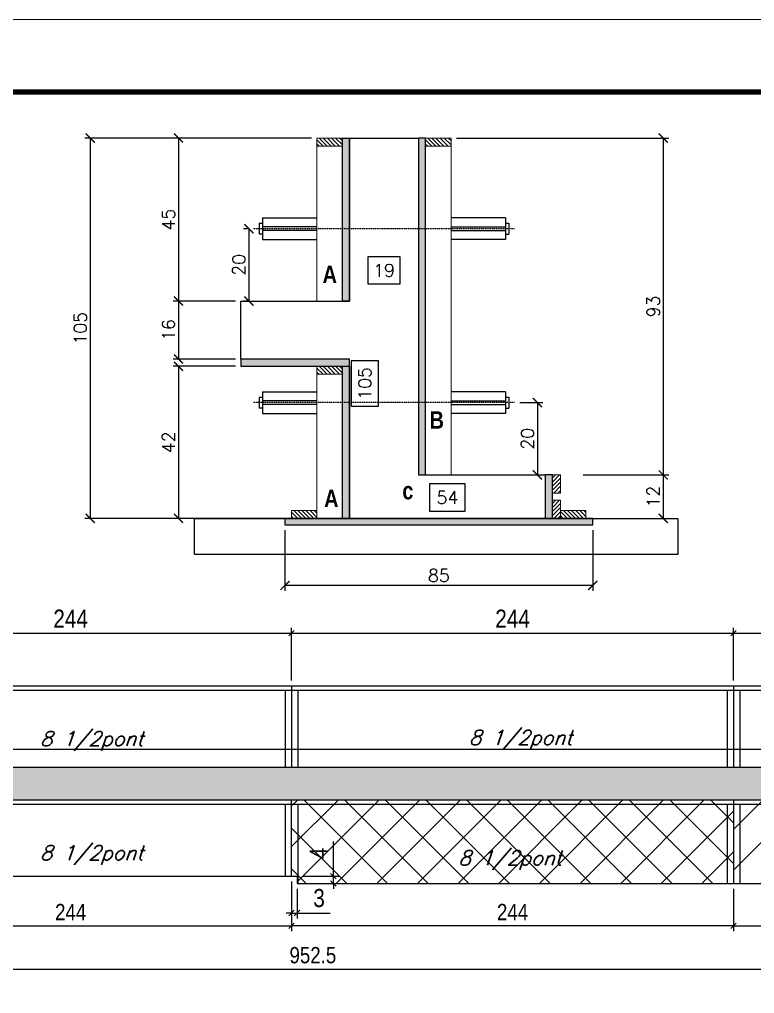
# Model space of a CAD drawing. Extents: x -10448 to -1189, y -11772 to 17235.
# Drawn here: x -5005 to -4599, y 15158 to 15696 of the extents above; entities that cross this region are included whole.
import ezdxf

# ---------------------------------------------------------------- set-up
doc = ezdxf.new("R2010")
doc.units = 0
doc.linetypes.add('DASHED', pattern=[0.75, 0.5, -0.25])
doc.linetypes.add('HIDDEN', pattern=[0.375, 0.25, -0.125])
for name, color, linetype in [('barrote', 251, 'Continuous'), ('COTA', 241, 'Continuous'), ('Cota Seção (2x)', 4, 'Continuous'), ('detalhes', 4, 'Continuous'), ('Painéis', 200, 'Continuous'), ('Reaproveitamento', 251, 'Continuous'), ('SARR_2.2x7', 40, 'Continuous'), ('SARR_3.5x7', 81, 'Continuous'), ('TENSOR', 3, 'Continuous'), ('texto', 7, 'Continuous')]:
    doc.layers.add(name, color=color, linetype=linetype)
for name, color, linetype, lineweight in [('CONCRETO', 251, 'Continuous', 25), ('Folhas', 255, 'Continuous', 9), ('Hachura', 251, 'Continuous', 9), ('Madeira', 126, 'Continuous', 18), ('SARRAFO DE PRESSAO', 251, 'DASHED', 9)]:
    doc.layers.add(name, color=color, linetype=linetype, lineweight=lineweight)
doc.styles.add('COTA TECNICA', font='techl___.ttf', dxfattribs={"height": 10})
doc.styles.add('COTA TECNICA-50', font='techl___.ttf', dxfattribs={"height": 9})
doc.styles.add('Romans', font='romans.shx')
doc.styles.add('TECNICA', font='techb___.ttf', dxfattribs={"height": 10})
doc.dimstyles.new('COTA PAINEL-50', dxfattribs={"dimtxt": 9, "dimasz": 3, "dimexe": 3, "dimexo": 3, "dimgap": 3, "dimtad": 1, "dimdec": 1, "dimzin": 12, "dimdsep": 46, "dimtxsty": 'COTA TECNICA-50', "dimblk1": 'OBLIQUE', "dimblk2": 'OBLIQUE', "dimsah": 1, "dimcen": 0.9, "dimclrd": 4, "dimclre": 4, "dimclrt": 240, "dimadec": 1, "dimazin": 3, "dimtfac": 1, "dimtdec": 1, "dimtmove": 0, "dimatfit": 3, "dimfxl": 1, "dimtolj": 1, "dimtzin": 12, "dimarcsym": 0})
doc.dimstyles.new('Cota Seção (2x)', dxfattribs={"dimtxt": 7, "dimasz": 5, "dimexe": 3, "dimexo": 3, "dimgap": 2, "dimtad": 3, "dimdec": 1, "dimlfac": 0.5, "dimzin": 12, "dimdsep": 46, "dimtxsty": 'Romans', "dimblk": 'ARCHTICK', "dimcen": 0, "dimclrd": 4, "dimclre": 4, "dimclrt": 1, "dimadec": 1, "dimazin": 3, "dimtfac": 1, "dimtdec": 1, "dimtmove": 0, "dimatfit": 3, "dimldrblk": 'OBLIQUE', "dimfxl": 1, "dimtolj": 1, "dimtzin": 12, "dimarcsym": 0})
doc.dimstyles.new('Cota Seção interna', dxfattribs={"dimtxt": 7, "dimasz": 6, "dimexe": 0.18, "dimexo": 2, "dimgap": -4, "dimtad": 3, "dimdec": 1, "dimlfac": 0.5, "dimzin": 12, "dimdsep": 46, "dimtxsty": 'Romans', "dimblk": 'ARCHTICK', "dimcen": 0.09, "dimse1": 1, "dimse2": 1, "dimsd1": 1, "dimsd2": 1, "dimclrd": 180, "dimclre": 5, "dimclrt": 1, "dimadec": 0, "dimazin": 3, "dimtfac": 1, "dimtdec": 1, "dimtofl": 0, "dimtmove": 0, "dimatfit": 3, "dimldrblk": 'ARCHTICK', "dimfxl": 1, "dimtolj": 1, "dimtzin": 0, "dimarcsym": 0})
doc.dimstyles.new('PAINEL', dxfattribs={"dimtxt": 10, "dimasz": 3, "dimexe": 3, "dimexo": 3, "dimgap": 3, "dimtad": 1, "dimdec": 1, "dimzin": 12, "dimdsep": 46, "dimtxsty": 'COTA TECNICA', "dimblk1": 'OBLIQUE', "dimblk2": 'OBLIQUE', "dimsah": 1, "dimcen": 0.9, "dimclrd": 4, "dimclre": 4, "dimclrt": 240, "dimadec": 1, "dimazin": 3, "dimtfac": 1, "dimtdec": 1, "dimtmove": 0, "dimatfit": 3, "dimfxl": 1, "dimtolj": 1, "dimtzin": 12, "dimarcsym": 0})

# ---------------------------------------------------------------- blocks, each defined once
blk = doc.blocks.new('9999999999')
at = {"layer": 'Folhas'}
blk.add_lwpolyline([(98138.98, 34190.21), (99623.98, 34190.21), (99623.98, 35240.21), (98138.98, 35240.21)], close=True, dxfattribs=at)
at = {"layer": 'Folhas', "color": 30, "const_width": 3}
blk.add_lwpolyline([(98213.98, 34230.21), (99583.98, 34230.21), (99583.98, 35200.21), (98213.98, 35200.21)], close=True, dxfattribs=at)
blk = doc.blocks.new('_Oblique')
at = {"color": 0, "linetype": 'ByBlock', "lineweight": -2}
blk.add_line((-0.5, -0.5), (0.5, 0.5), dxfattribs=at)
blk = doc.blocks.new('*D88')
at = {"layer": 'COTA', "color": 4, "linetype": 'ByBlock', "lineweight": -2, "transparency": 16777216}
for p, q in [((-5098.4, 15219.56), (-5098.4, 15192.2)), ((-4854.4, 15219.56), (-4854.4, 15192.2)), ((-5098.4, 15195.2), (-4854.4, 15195.2))]:
    blk.add_line(p, q, dxfattribs=at)
at = {"layer": 'Defpoints', "color": 0, "linetype": 'ByBlock', "transparency": 16777216}
for p in [(-5098.4, 15222.56), (-4854.4, 15222.56), (-4854.4, 15195.2)]:
    blk.add_point(p, dxfattribs=at)
at = {"layer": 'COTA', "color": 4, "linetype": 'ByBlock', "lineweight": -2, "transparency": 16777216, "xscale": 3, "yscale": 3, "zscale": 3, "rotation": 180}
blk.add_blockref('_Oblique', (-5098.4, 15195.2), dxfattribs=at)
at = {"layer": 'COTA', "color": 4, "linetype": 'ByBlock', "lineweight": -2, "transparency": 16777216, "xscale": 3, "yscale": 3, "zscale": 3}
blk.add_blockref('_Oblique', (-4854.4, 15195.2), dxfattribs=at)
at = {"layer": 'COTA', "color": 240, "linetype": 'ByBlock', "transparency": 16777216, "insert": (-4976.4, 15202.76), "char_height": 9, "attachment_point": 5, "style": 'COTA TECNICA-50'}
blk.add_mtext('\\A1;244', dxfattribs=at)
blk = doc.blocks.new('*D94')
at = {"layer": 'COTA', "color": 4, "linetype": 'ByBlock', "lineweight": -2, "transparency": 16777216}
for p, q in [((-4610.4, 15215.56), (-4610.4, 15192.2)), ((-4366.4, 15215.56), (-4366.4, 15192.2)), ((-4610.4, 15195.2), (-4366.4, 15195.2))]:
    blk.add_line(p, q, dxfattribs=at)
at = {"layer": 'Defpoints', "color": 0, "linetype": 'ByBlock', "transparency": 16777216}
for p in [(-4610.4, 15218.56), (-4366.4, 15218.56), (-4366.4, 15195.2)]:
    blk.add_point(p, dxfattribs=at)
at = {"layer": 'COTA', "color": 4, "linetype": 'ByBlock', "lineweight": -2, "transparency": 16777216, "xscale": 3, "yscale": 3, "zscale": 3, "rotation": 180}
blk.add_blockref('_Oblique', (-4610.4, 15195.2), dxfattribs=at)
at = {"layer": 'COTA', "color": 4, "linetype": 'ByBlock', "lineweight": -2, "transparency": 16777216, "xscale": 3, "yscale": 3, "zscale": 3}
blk.add_blockref('_Oblique', (-4366.4, 15195.2), dxfattribs=at)
at = {"layer": 'COTA', "color": 240, "linetype": 'ByBlock', "transparency": 16777216, "insert": (-4488.4, 15202.76), "char_height": 9, "attachment_point": 5, "style": 'COTA TECNICA-50'}
blk.add_mtext('\\A1;244', dxfattribs=at)
blk = doc.blocks.new('*D95')
at = {"layer": 'COTA', "color": 4, "linetype": 'ByBlock', "lineweight": -2, "transparency": 16777216}
for p, q in [((-4854.4, 15219.56), (-4854.4, 15192.2)), ((-4610.4, 15215.56), (-4610.4, 15192.2)), ((-4610.4, 15195.2), (-4854.4, 15195.2))]:
    blk.add_line(p, q, dxfattribs=at)
at = {"layer": 'Defpoints', "color": 0, "linetype": 'ByBlock', "transparency": 16777216}
for p in [(-4854.4, 15222.56), (-4610.4, 15218.56), (-4854.4, 15195.2)]:
    blk.add_point(p, dxfattribs=at)
at = {"layer": 'COTA', "color": 4, "linetype": 'ByBlock', "lineweight": -2, "transparency": 16777216, "xscale": 3, "yscale": 3, "zscale": 3, "rotation": 180}
blk.add_blockref('_Oblique', (-4854.4, 15195.2), dxfattribs=at)
at = {"layer": 'COTA', "color": 4, "linetype": 'ByBlock', "lineweight": -2, "transparency": 16777216, "xscale": 3, "yscale": 3, "zscale": 3}
blk.add_blockref('_Oblique', (-4610.4, 15195.2), dxfattribs=at)
at = {"layer": 'COTA', "color": 240, "linetype": 'ByBlock', "transparency": 16777216, "insert": (-4732.4, 15202.76), "char_height": 9, "attachment_point": 5, "style": 'COTA TECNICA-50'}
blk.add_mtext('\\A1;244', dxfattribs=at)
blk = doc.blocks.new('*D100')
at = {"layer": 'COTA', "color": 4, "linetype": 'ByBlock', "lineweight": -2, "transparency": 16777216}
for p, q in [((-5318.9, 15219.56), (-5318.9, 15168.27)), ((-4366.4, 15215.56), (-4366.4, 15168.27)), ((-5318.9, 15171.27), (-4366.4, 15171.27))]:
    blk.add_line(p, q, dxfattribs=at)
at = {"layer": 'Defpoints', "color": 0, "linetype": 'ByBlock', "transparency": 16777216}
for p in [(-5318.9, 15222.56), (-4366.4, 15218.56), (-4366.4, 15171.27)]:
    blk.add_point(p, dxfattribs=at)
at = {"layer": 'COTA', "color": 4, "linetype": 'ByBlock', "lineweight": -2, "transparency": 16777216, "xscale": 3, "yscale": 3, "zscale": 3, "rotation": 180}
blk.add_blockref('_Oblique', (-5318.9, 15171.27), dxfattribs=at)
at = {"layer": 'COTA', "color": 4, "linetype": 'ByBlock', "lineweight": -2, "transparency": 16777216, "xscale": 3, "yscale": 3, "zscale": 3}
blk.add_blockref('_Oblique', (-4366.4, 15171.27), dxfattribs=at)
at = {"layer": 'COTA', "color": 240, "linetype": 'ByBlock', "transparency": 16777216, "insert": (-4842.65, 15178.9), "char_height": 9, "attachment_point": 5, "style": 'COTA TECNICA-50'}
blk.add_mtext('\\A1;952.5', dxfattribs=at)
blk = doc.blocks.new('_ArchTick')
at = {"color": 0, "linetype": 'ByBlock', "const_width": 0.15}
blk.add_lwpolyline([(-0.5, -0.5), (0.5, 0.5)], dxfattribs=at)
blk = doc.blocks.new('*D106')
at = {"layer": 'COTA', "color": 4, "lineweight": -2, "transparency": 16777216}
for p, q in [((-4763.38, 15630.16), (-4646.19, 15630.16)), ((-4649.19, 15630.16), (-4649.19, 15444.16)), ((-4693.38, 15444.16), (-4646.19, 15444.16))]:
    blk.add_line(p, q, dxfattribs=at)
at = {"layer": 'Defpoints', "color": 0, "transparency": 16777216}
for p in [(-4766.38, 15630.16), (-4696.38, 15444.16), (-4649.19, 15444.16)]:
    blk.add_point(p, dxfattribs=at)
at = {"layer": 'COTA', "color": 4, "lineweight": -2, "transparency": 16777216, "xscale": 5, "yscale": 5, "zscale": 5}
for p, rotation in [((-4649.19, 15630.16), 90), ((-4649.19, 15444.16), 270)]:
    blk.add_blockref('_ArchTick', p, dxfattribs=dict(at, rotation=rotation))
at = {"layer": 'COTA', "color": 1, "transparency": 16777216, "insert": (-4654.69, 15537.16), "char_height": 7, "attachment_point": 5, "rotation": 90, "style": 'Romans'}
blk.add_mtext('\\A1;93', dxfattribs=at)
blk = doc.blocks.new('*D107')
at = {"layer": 'COTA', "color": 4, "lineweight": -2, "transparency": 16777216}
for p, q in [((-4843.38, 15630.16), (-4919.83, 15630.16)), ((-4916.83, 15630.16), (-4916.83, 15540.16)), ((-4885.38, 15540.16), (-4919.83, 15540.16))]:
    blk.add_line(p, q, dxfattribs=at)
at = {"layer": 'Defpoints', "color": 0, "transparency": 16777216}
for p in [(-4840.38, 15630.16), (-4916.83, 15540.16), (-4882.38, 15540.16)]:
    blk.add_point(p, dxfattribs=at)
at = {"layer": 'COTA', "color": 4, "lineweight": -2, "transparency": 16777216, "xscale": 5, "yscale": 5, "zscale": 5}
for p, rotation in [((-4916.83, 15630.16), 90), ((-4916.83, 15540.16), 270)]:
    blk.add_blockref('_ArchTick', p, dxfattribs=dict(at, rotation=rotation))
at = {"layer": 'COTA', "color": 1, "transparency": 16777216, "insert": (-4922.33, 15585.16), "char_height": 7, "attachment_point": 5, "rotation": 90, "style": 'Romans'}
blk.add_mtext('\\A1;45', dxfattribs=at)
blk = doc.blocks.new('*D108')
at = {"layer": 'Cota Seção (2x)', "color": 180, "lineweight": -2, "transparency": 16777216}
for p, q in [((-4758.54, 15439.16), (-4778.21, 15439.16)), ((-4778.21, 15439.16), (-4778.21, 15424.16)), ((-4758.54, 15424.16), (-4758.54, 15439.16)), ((-4778.21, 15424.16), (-4758.54, 15424.16))]:
    blk.add_line(p, q, dxfattribs=at)
at = {"layer": 'Defpoints', "color": 0, "transparency": 16777216}
for p in [(-4822.38, 15428.16), (-4714.38, 15428.16), (-4822.38, 15420.16)]:
    blk.add_point(p, dxfattribs=at)
at = {"layer": 'Cota Seção (2x)', "color": 1, "transparency": 16777216, "insert": (-4768.38, 15431.66), "char_height": 7, "attachment_point": 5, "style": 'Romans'}
blk.add_mtext('\\A1;54', dxfattribs=at)
blk = doc.blocks.new('*D110')
at = {"layer": 'COTA', "color": 4, "lineweight": -2, "transparency": 16777216}
for p, q in [((-4728.38, 15484.06), (-4715.69, 15484.06)), ((-4718.69, 15484.06), (-4718.69, 15444.16)), ((-4728.38, 15444.16), (-4715.69, 15444.16))]:
    blk.add_line(p, q, dxfattribs=at)
at = {"layer": 'Defpoints', "color": 0, "transparency": 16777216}
for p in [(-4731.38, 15484.06), (-4731.38, 15444.16), (-4718.69, 15444.16)]:
    blk.add_point(p, dxfattribs=at)
at = {"layer": 'COTA', "color": 4, "lineweight": -2, "transparency": 16777216, "xscale": 5, "yscale": 5, "zscale": 5}
for p, rotation in [((-4718.69, 15484.06), 90), ((-4718.69, 15444.16), 270)]:
    blk.add_blockref('_ArchTick', p, dxfattribs=dict(at, rotation=rotation))
at = {"layer": 'COTA', "color": 1, "transparency": 16777216, "insert": (-4724.19, 15464.11), "char_height": 7, "attachment_point": 5, "rotation": 90, "style": 'Romans'}
blk.add_mtext('\\A1;20', dxfattribs=at)
blk = doc.blocks.new('*D111')
at = {"layer": 'COTA', "color": 4, "lineweight": -2, "transparency": 16777216}
for p, q in [((-4885.38, 15540.16), (-4919.83, 15540.16)), ((-4916.83, 15540.16), (-4916.83, 15508.16)), ((-4885.38, 15508.16), (-4919.83, 15508.16))]:
    blk.add_line(p, q, dxfattribs=at)
at = {"layer": 'Defpoints', "color": 0, "transparency": 16777216}
for p in [(-4882.38, 15540.16), (-4916.83, 15508.16), (-4882.38, 15508.16)]:
    blk.add_point(p, dxfattribs=at)
at = {"layer": 'COTA', "color": 4, "lineweight": -2, "transparency": 16777216, "xscale": 5, "yscale": 5, "zscale": 5}
for p, rotation in [((-4916.83, 15540.16), 90), ((-4916.83, 15508.16), 270)]:
    blk.add_blockref('_ArchTick', p, dxfattribs=dict(at, rotation=rotation))
at = {"layer": 'COTA', "color": 1, "transparency": 16777216, "insert": (-4922.33, 15524.16), "char_height": 7, "attachment_point": 5, "rotation": 90, "style": 'Romans'}
blk.add_mtext('\\A1;16', dxfattribs=at)
blk = doc.blocks.new('*D112')
at = {"layer": 'COTA', "color": 4, "lineweight": -2, "transparency": 16777216}
for p, q in [((-4885.38, 15504.16), (-4919.83, 15504.16)), ((-4916.83, 15504.16), (-4916.83, 15420.16)), ((-4843.38, 15420.16), (-4919.83, 15420.16))]:
    blk.add_line(p, q, dxfattribs=at)
at = {"layer": 'Defpoints', "color": 0, "transparency": 16777216}
for p in [(-4882.38, 15504.16), (-4916.83, 15420.16), (-4840.38, 15420.16)]:
    blk.add_point(p, dxfattribs=at)
at = {"layer": 'COTA', "color": 4, "lineweight": -2, "transparency": 16777216, "xscale": 5, "yscale": 5, "zscale": 5}
for p, rotation in [((-4916.83, 15504.16), 90), ((-4916.83, 15420.16), 270)]:
    blk.add_blockref('_ArchTick', p, dxfattribs=dict(at, rotation=rotation))
at = {"layer": 'COTA', "color": 1, "transparency": 16777216, "insert": (-4922.33, 15462.16), "char_height": 7, "attachment_point": 5, "rotation": 90, "style": 'Romans'}
blk.add_mtext('\\A1;42', dxfattribs=at)
blk = doc.blocks.new('*D109')
at = {"layer": 'COTA', "color": 4, "lineweight": -2, "transparency": 16777216}
for p, q in [((-4693.38, 15444.16), (-4646.19, 15444.16)), ((-4649.19, 15444.16), (-4649.19, 15420.16)), ((-4702.98, 15420.16), (-4646.19, 15420.16))]:
    blk.add_line(p, q, dxfattribs=at)
at = {"layer": 'Defpoints', "color": 0, "transparency": 16777216}
for p in [(-4696.38, 15444.16), (-4705.98, 15420.16), (-4649.19, 15420.16)]:
    blk.add_point(p, dxfattribs=at)
at = {"layer": 'COTA', "color": 4, "lineweight": -2, "transparency": 16777216, "xscale": 5, "yscale": 5, "zscale": 5}
for p, rotation in [((-4649.19, 15444.16), 90), ((-4649.19, 15420.16), 270)]:
    blk.add_blockref('_ArchTick', p, dxfattribs=dict(at, rotation=rotation))
at = {"layer": 'COTA', "color": 1, "transparency": 16777216, "insert": (-4654.69, 15432.16), "char_height": 7, "attachment_point": 5, "rotation": 90, "style": 'Romans'}
blk.add_mtext('\\A1;12', dxfattribs=at)
blk = doc.blocks.new('*D113')
at = {"layer": 'COTA', "color": 4, "lineweight": -2, "transparency": 16777216}
for p, q in [((-4843.38, 15630.16), (-4968.56, 15630.16)), ((-4965.56, 15630.16), (-4965.56, 15420.16)), ((-4843.38, 15420.16), (-4968.56, 15420.16))]:
    blk.add_line(p, q, dxfattribs=at)
at = {"layer": 'Defpoints', "color": 0, "transparency": 16777216}
for p in [(-4840.38, 15630.16), (-4965.56, 15420.16), (-4840.38, 15420.16)]:
    blk.add_point(p, dxfattribs=at)
at = {"layer": 'COTA', "color": 4, "lineweight": -2, "transparency": 16777216, "xscale": 5, "yscale": 5, "zscale": 5}
for p, rotation in [((-4965.56, 15630.16), 90), ((-4965.56, 15420.16), 270)]:
    blk.add_blockref('_ArchTick', p, dxfattribs=dict(at, rotation=rotation))
at = {"layer": 'COTA', "color": 1, "transparency": 16777216, "insert": (-4971.06, 15525.16), "char_height": 7, "attachment_point": 5, "rotation": 90, "style": 'Romans'}
blk.add_mtext('\\A1;105', dxfattribs=at)
blk = doc.blocks.new('*D114')
at = {"layer": 'Cota Seção (2x)', "color": 180, "lineweight": -2, "transparency": 16777216}
for p, q in [((-4806.5, 15507.19), (-4821.5, 15507.19)), ((-4821.5, 15507.19), (-4821.5, 15482.19)), ((-4806.5, 15482.19), (-4806.5, 15507.19)), ((-4821.5, 15482.19), (-4806.5, 15482.19))]:
    blk.add_line(p, q, dxfattribs=at)
at = {"layer": 'Defpoints', "color": 0, "transparency": 16777216}
for p in [(-4822.38, 15630.16), (-4822.38, 15420.16), (-4802.5, 15420.16)]:
    blk.add_point(p, dxfattribs=at)
at = {"layer": 'Cota Seção (2x)', "color": 1, "transparency": 16777216, "insert": (-4814, 15494.69), "char_height": 7, "attachment_point": 5, "rotation": 90, "style": 'Romans'}
blk.add_mtext('\\A1;105', dxfattribs=at)
blk = doc.blocks.new('*D115')
at = {"layer": 'COTA', "color": 4, "lineweight": -2, "transparency": 16777216}
for p, q in [((-4858.08, 15413.56), (-4858.08, 15380.12)), ((-4688.08, 15413.56), (-4688.08, 15380.12)), ((-4688.08, 15383.12), (-4858.08, 15383.12))]:
    blk.add_line(p, q, dxfattribs=at)
at = {"layer": 'Defpoints', "color": 0, "transparency": 16777216}
for p in [(-4858.08, 15416.56), (-4688.08, 15416.56), (-4858.08, 15383.12)]:
    blk.add_point(p, dxfattribs=at)
at = {"layer": 'COTA', "color": 4, "lineweight": -2, "transparency": 16777216, "xscale": 5, "yscale": 5, "zscale": 5, "rotation": 180}
blk.add_blockref('_ArchTick', (-4858.08, 15383.12), dxfattribs=at)
at = {"layer": 'COTA', "color": 4, "lineweight": -2, "transparency": 16777216, "xscale": 5, "yscale": 5, "zscale": 5}
blk.add_blockref('_ArchTick', (-4688.08, 15383.12), dxfattribs=at)
at = {"layer": 'COTA', "color": 1, "transparency": 16777216, "insert": (-4773.08, 15388.62), "char_height": 7, "attachment_point": 5, "style": 'Romans'}
blk.add_mtext('\\A1;85', dxfattribs=at)
blk = doc.blocks.new('*D116')
at = {"layer": 'Cota Seção (2x)', "color": 180, "lineweight": -2, "transparency": 16777216}
for p, q in [((-4794.38, 15564.62), (-4812.38, 15564.62)), ((-4812.38, 15564.62), (-4812.38, 15549.62)), ((-4794.38, 15549.62), (-4794.38, 15564.62)), ((-4812.38, 15549.62), (-4794.38, 15549.62))]:
    blk.add_line(p, q, dxfattribs=at)
at = {"layer": 'Defpoints', "color": 0, "transparency": 16777216}
for p in [(-4822.38, 15630.16), (-4784.38, 15630.16), (-4822.38, 15545.62)]:
    blk.add_point(p, dxfattribs=at)
at = {"layer": 'Cota Seção (2x)', "color": 1, "transparency": 16777216, "insert": (-4803.38, 15557.12), "char_height": 7, "attachment_point": 5, "style": 'Romans'}
blk.add_mtext('\\A1;19', dxfattribs=at)
blk = doc.blocks.new('*D122')
at = {"layer": 'COTA', "color": 4, "lineweight": -2, "transparency": 16777216}
for p, q in [((-4854.4, 15219.56), (-4854.4, 15199.22)), ((-4851.4, 15215.56), (-4851.4, 15199.22)), ((-4854.4, 15202.22), (-4857.4, 15202.22)), ((-4854.4, 15202.22), (-4851.4, 15202.22)), ((-4851.4, 15202.22), (-4833.07, 15202.22))]:
    blk.add_line(p, q, dxfattribs=at)
at = {"layer": 'Defpoints', "color": 0, "transparency": 16777216}
for p in [(-4854.4, 15222.56), (-4851.4, 15218.56), (-4851.4, 15202.22)]:
    blk.add_point(p, dxfattribs=at)
at = {"layer": 'COTA', "color": 4, "lineweight": -2, "transparency": 16777216, "xscale": 3, "yscale": 3, "zscale": 3}
blk.add_blockref('_Oblique', (-4854.4, 15202.22), dxfattribs=at)
at = {"layer": 'COTA', "color": 4, "lineweight": -2, "transparency": 16777216, "xscale": 3, "yscale": 3, "zscale": 3, "rotation": 180}
blk.add_blockref('_Oblique', (-4851.4, 15202.22), dxfattribs=at)
at = {"layer": 'COTA', "color": 240, "transparency": 16777216, "insert": (-4839.24, 15210.44), "char_height": 10, "attachment_point": 5, "style": 'COTA TECNICA'}
blk.add_mtext('\\A1;3', dxfattribs=at)
blk = doc.blocks.new('*D123')
at = {"layer": 'COTA', "color": 4, "lineweight": -2, "transparency": 16777216}
for p, q in [((-4831.34, 15222.56), (-4831.34, 15241.8)), ((-4848.4, 15222.56), (-4828.34, 15222.56)), ((-4831.34, 15218.56), (-4831.34, 15222.56)), ((-4848.4, 15218.56), (-4828.34, 15218.56)), ((-4831.34, 15218.56), (-4831.34, 15215.56))]:
    blk.add_line(p, q, dxfattribs=at)
at = {"layer": 'Defpoints', "color": 0, "transparency": 16777216}
for p in [(-4851.4, 15222.56), (-4831.34, 15222.56), (-4851.4, 15218.56)]:
    blk.add_point(p, dxfattribs=at)
at = {"layer": 'COTA', "color": 4, "lineweight": -2, "transparency": 16777216, "xscale": 3, "yscale": 3, "zscale": 3}
for p, rotation in [((-4831.34, 15222.56), 270), ((-4831.34, 15218.56), 90)]:
    blk.add_blockref('_Oblique', p, dxfattribs=dict(at, rotation=rotation))
at = {"layer": 'COTA', "color": 240, "transparency": 16777216, "insert": (-4839.41, 15235.18), "char_height": 10, "attachment_point": 5, "rotation": 90, "style": 'COTA TECNICA'}
blk.add_mtext('\\A1;4', dxfattribs=at)
blk = doc.blocks.new('*D127')
at = {"layer": 'COTA', "color": 4, "lineweight": -2, "transparency": 16777216}
for p, q in [((-5098.4, 15330.56), (-5098.4, 15359.72)), ((-5098.4, 15356.72), (-4854.4, 15356.72)), ((-4854.4, 15330.56), (-4854.4, 15359.72))]:
    blk.add_line(p, q, dxfattribs=at)
at = {"layer": 'Defpoints', "color": 0, "transparency": 16777216}
for p in [(-4854.4, 15356.72), (-5098.4, 15327.56), (-4854.4, 15327.56)]:
    blk.add_point(p, dxfattribs=at)
at = {"layer": 'COTA', "color": 4, "lineweight": -2, "transparency": 16777216, "xscale": 3, "yscale": 3, "zscale": 3, "rotation": 180}
blk.add_blockref('_Oblique', (-5098.4, 15356.72), dxfattribs=at)
at = {"layer": 'COTA', "color": 4, "lineweight": -2, "transparency": 16777216, "xscale": 3, "yscale": 3, "zscale": 3}
blk.add_blockref('_Oblique', (-4854.4, 15356.72), dxfattribs=at)
at = {"layer": 'COTA', "color": 240, "transparency": 16777216, "insert": (-4976.4, 15364.79), "char_height": 10, "attachment_point": 5, "style": 'COTA TECNICA'}
blk.add_mtext('\\A1;244', dxfattribs=at)
blk = doc.blocks.new('*D128')
at = {"layer": 'COTA', "color": 4, "lineweight": -2, "transparency": 16777216}
for p, q in [((-4854.4, 15330.56), (-4854.4, 15359.72)), ((-4854.4, 15356.72), (-4610.4, 15356.72)), ((-4610.4, 15330.56), (-4610.4, 15359.72))]:
    blk.add_line(p, q, dxfattribs=at)
at = {"layer": 'Defpoints', "color": 0, "transparency": 16777216}
for p in [(-4610.4, 15356.72), (-4854.4, 15327.56), (-4610.4, 15327.56)]:
    blk.add_point(p, dxfattribs=at)
at = {"layer": 'COTA', "color": 4, "lineweight": -2, "transparency": 16777216, "xscale": 3, "yscale": 3, "zscale": 3, "rotation": 180}
blk.add_blockref('_Oblique', (-4854.4, 15356.72), dxfattribs=at)
at = {"layer": 'COTA', "color": 4, "lineweight": -2, "transparency": 16777216, "xscale": 3, "yscale": 3, "zscale": 3}
blk.add_blockref('_Oblique', (-4610.4, 15356.72), dxfattribs=at)
at = {"layer": 'COTA', "color": 240, "transparency": 16777216, "insert": (-4732.4, 15364.79), "char_height": 10, "attachment_point": 5, "style": 'COTA TECNICA'}
blk.add_mtext('\\A1;244', dxfattribs=at)
blk = doc.blocks.new('*D129')
at = {"layer": 'COTA', "color": 4, "lineweight": -2, "transparency": 16777216}
for p, q in [((-4610.4, 15330.56), (-4610.4, 15359.72)), ((-4610.4, 15356.72), (-4366.4, 15356.72)), ((-4366.4, 15330.56), (-4366.4, 15359.72))]:
    blk.add_line(p, q, dxfattribs=at)
at = {"layer": 'Defpoints', "color": 0, "transparency": 16777216}
for p in [(-4366.4, 15356.72), (-4610.4, 15327.56), (-4366.4, 15327.56)]:
    blk.add_point(p, dxfattribs=at)
at = {"layer": 'COTA', "color": 4, "lineweight": -2, "transparency": 16777216, "xscale": 3, "yscale": 3, "zscale": 3, "rotation": 180}
blk.add_blockref('_Oblique', (-4610.4, 15356.72), dxfattribs=at)
at = {"layer": 'COTA', "color": 4, "lineweight": -2, "transparency": 16777216, "xscale": 3, "yscale": 3, "zscale": 3}
blk.add_blockref('_Oblique', (-4366.4, 15356.72), dxfattribs=at)
at = {"layer": 'COTA', "color": 240, "transparency": 16777216, "insert": (-4488.4, 15364.79), "char_height": 10, "attachment_point": 5, "style": 'COTA TECNICA'}
blk.add_mtext('\\A1;244', dxfattribs=at)
blk = doc.blocks.new('*D232')
at = {"layer": 'COTA', "color": 4, "lineweight": -2, "transparency": 16777216}
for p, q in [((-4878.68, 15580.09), (-4880.96, 15580.09)), ((-4877.96, 15580.09), (-4877.96, 15540.16)), ((-4878.68, 15540.16), (-4880.96, 15540.16))]:
    blk.add_line(p, q, dxfattribs=at)
at = {"layer": 'Defpoints', "color": 0, "transparency": 16777216}
for p in [(-4875.68, 15580.09), (-4877.96, 15540.16), (-4875.68, 15540.16)]:
    blk.add_point(p, dxfattribs=at)
at = {"layer": 'COTA', "color": 4, "lineweight": -2, "transparency": 16777216, "xscale": 5, "yscale": 5, "zscale": 5}
for p, rotation in [((-4877.96, 15580.09), 90), ((-4877.96, 15540.16), 270)]:
    blk.add_blockref('_ArchTick', p, dxfattribs=dict(at, rotation=rotation))
at = {"layer": 'COTA', "color": 1, "transparency": 16777216, "insert": (-4883.46, 15560.13), "char_height": 7, "attachment_point": 5, "rotation": 90, "style": 'Romans'}
blk.add_mtext('\\A1;20', dxfattribs=at)

msp = doc.modelspace()

# ---------------------------------------------------------------- hatches: boundary and pattern name
at = {"layer": 'COTA', "linetype": 'ByBlock'}
h = msp.add_hatch(dxfattribs=at)
h.set_pattern_fill('AR-CONC', color=256, scale=0.03)
h.paths.add_polyline_path([(-4366.4, 15282.56), (-5508.94, 15282.56), (-5508.94, 15264.56), (-5345.94, 15264.56), (-5345.94, 15222.56), (-5318.9, 15222.56), (-5318.9, 15264.56), (-4854.4, 15264.56), (-4366.4, 15264.56)])
at = {"layer": 'Hachura'}
h = msp.add_hatch(dxfattribs=at)
h.set_pattern_fill('ANSI31', color=256, scale=0.5, angle=270, style=0)
h.set_pattern_definition([(315, (18373.7, 7144.9204), (1.12253202, 1.12253202), [])])
h.paths.add_polyline_path([(-4840.38, 15630.16), (-4840.38, 15625.76), (-4826.38, 15625.76), (-4826.38, 15630.16)])
h = msp.add_hatch(color=256, dxfattribs=at)
h.dxf.hatch_style = 1
h.paths.add_polyline_path([(-4826.38, 15630.16), (-4822.38, 15630.16), (-4822.38, 15540.16), (-4826.38, 15540.16)])
h = msp.add_hatch(color=256, dxfattribs=at)
h.dxf.hatch_style = 1
h.paths.add_polyline_path([(-4780.38, 15630.16), (-4784.38, 15630.16), (-4784.38, 15444.16), (-4780.38, 15444.16)])
h = msp.add_hatch(dxfattribs=at)
h.set_pattern_fill('ANSI31', color=256, scale=0.5, angle=90, style=0)
h.set_pattern_definition([(135, (-27585.5404, 23933.4079), (-1.12253202, -1.12253202), [])])
h.paths.add_polyline_path([(-4766.38, 15630.16), (-4766.38, 15625.76), (-4780.38, 15625.76), (-4780.38, 15630.16)])
h = msp.add_hatch(color=256, dxfattribs=at)
h.dxf.hatch_style = 1
h.paths.add_polyline_path([(-4822.38, 15504.16), (-4822.38, 15508.16), (-4882.38, 15508.16), (-4882.38, 15504.16)])
h = msp.add_hatch(dxfattribs=at)
h.set_pattern_fill('ANSI31', color=256, scale=0.5, angle=270, style=0)
h.set_pattern_definition([(315, (18373.7, 7018.9204), (1.12253202, 1.12253202), [])])
h.paths.add_polyline_path([(-4840.38, 15504.16), (-4840.38, 15499.76), (-4826.38, 15499.76), (-4826.38, 15504.16)])
h = msp.add_hatch(color=256, dxfattribs=at)
h.dxf.hatch_style = 1
h.paths.add_polyline_path([(-4826.38, 15504.16), (-4822.38, 15504.16), (-4822.38, 15420.16), (-4826.38, 15420.16)])
h = msp.add_hatch(color=256, dxfattribs=at)
h.dxf.hatch_style = 1
h.paths.add_polyline_path([(-4710.38, 15444.16), (-4714.38, 15444.16), (-4714.38, 15420.16), (-4710.38, 15420.16)])
h = msp.add_hatch(dxfattribs=at)
h.set_pattern_fill('ANSI31', color=256, scale=0.5, style=0)
h.set_pattern_definition([(45, (3464.3235, 38106.7843), (-1.12253202, 1.12253202), [])])
h.paths.add_polyline_path([(-4710.38, 15444.16), (-4705.98, 15444.16), (-4705.98, 15434.16), (-4710.38, 15434.16)])
h = msp.add_hatch(dxfattribs=at)
h.set_pattern_fill('ANSI31', color=256, scale=0.5, style=0)
h.set_pattern_definition([(45, (3464.3235, 38092.7843), (-1.12253202, 1.12253202), [])])
h.paths.add_polyline_path([(-4710.38, 15430.16), (-4705.98, 15430.16), (-4705.98, 15420.16), (-4710.38, 15420.16)])
h = msp.add_hatch(dxfattribs=at)
h.set_pattern_fill('ANSI31', color=256, scale=0.5, angle=270, style=0)
h.set_pattern_definition([(315, (18229.7, 7190.5204), (1.12253202, 1.12253202), [])])
h.paths.add_polyline_path([(-4854.38, 15420.16), (-4854.38, 15424.56), (-4840.38, 15424.56), (-4840.38, 15420.16)])
h = msp.add_hatch(dxfattribs=at)
h.set_pattern_fill('ANSI31', color=256, scale=0.5, angle=270, style=0)
h.set_pattern_definition([(315, (18403.3, 7190.5204), (1.12253202, 1.12253202), [])])
h.paths.add_polyline_path([(-4705.98, 15420.16), (-4705.98, 15424.56), (-4691.98, 15424.56), (-4691.98, 15420.16)])
h = msp.add_hatch(color=256, dxfattribs=at)
h.dxf.hatch_style = 1
h.paths.add_polyline_path([(-4688.08, 15416.56), (-4688.08, 15420.16), (-4858.08, 15420.16), (-4858.08, 15416.56)])
at = {"layer": 'Hachura', "linetype": 'ByBlock'}
h = msp.add_hatch(dxfattribs=at)
h.set_pattern_fill('ANSI37', color=256, scale=5)
h.paths.add_polyline_path([(-4610.4, 15264.56), (-4854.4, 15264.56), (-4854.4, 15222.56), (-4851.4, 15222.56), (-4851.4, 15218.56), (-4610.4, 15218.56)])
h.paths.add_polyline_path([(-4829.56, 15228.69), (-4829.56, 15242.29), (-4850.14, 15242.29), (-4850.14, 15228.69)], flags=24)
at = {"layer": 'Reaproveitamento'}
h = msp.add_hatch(dxfattribs=at)
h.set_pattern_fill('ANSI31', color=256, scale=5)
h.set_pattern_definition([(45, (0, -32.48), (-11.22532, 11.22532), [])])
h.paths.add_polyline_path([(-4366.4, 15218.56), (-4366.4, 15264.56), (-4610.4, 15264.56), (-4610.4, 15218.56)])

# ---------------------------------------------------------------- linework, layer by layer
at = {"ltscale": 3}
for p, q in [((-4872.38, 15583.09), (-4872.38, 15577.09)), ((-4872.38, 15583.09), (-4870.38, 15583.09)), ((-4870.38, 15586.09), (-4870.38, 15574.09)), ((-4870.38, 15586.09), (-4840.38, 15586.09)), ((-4736.38, 15586.09), (-4766.38, 15586.09)), ((-4736.38, 15586.09), (-4736.38, 15574.09)), ((-4736.38, 15583.09), (-4734.38, 15583.09)), ((-4734.38, 15583.09), (-4734.38, 15577.09)), ((-4870.38, 15577.09), (-4872.38, 15577.09)), ((-4840.38, 15581.09), (-4870.38, 15581.09)), ((-4840.38, 15579.09), (-4870.38, 15579.09)), ((-4766.38, 15581.09), (-4736.38, 15581.09)), ((-4766.38, 15579.09), (-4736.38, 15579.09)), ((-4736.38, 15577.09), (-4734.38, 15577.09)), ((-4870.38, 15574.09), (-4840.38, 15574.09)), ((-4736.38, 15574.09), (-4766.38, 15574.09)), ((-4872.38, 15487.06), (-4872.38, 15481.06)), ((-4872.38, 15487.06), (-4870.38, 15487.06)), ((-4870.38, 15490.06), (-4870.38, 15478.06)), ((-4870.38, 15490.06), (-4840.38, 15490.06)), ((-4736.38, 15490.06), (-4766.38, 15490.06)), ((-4736.38, 15490.06), (-4736.38, 15478.06)), ((-4736.38, 15487.06), (-4734.38, 15487.06)), ((-4734.38, 15487.06), (-4734.38, 15481.06)), ((-4870.38, 15481.06), (-4872.38, 15481.06)), ((-4840.38, 15485.06), (-4870.38, 15485.06)), ((-4840.38, 15483.06), (-4870.38, 15483.06)), ((-4766.38, 15485.06), (-4736.38, 15485.06)), ((-4766.38, 15483.06), (-4736.38, 15483.06)), ((-4736.38, 15481.06), (-4734.38, 15481.06)), ((-4870.38, 15478.06), (-4840.38, 15478.06)), ((-4736.38, 15478.06), (-4766.38, 15478.06))]:
    msp.add_line(p, q, dxfattribs=at)
at = {"layer": 'barrote'}
msp.add_lwpolyline([(-4641.19, 15400.16), (-4908.1, 15400.16), (-4908.1, 15420.16), (-4641.19, 15420.16)], close=True, dxfattribs=at)
at = {"layer": 'CONCRETO'}
for points in [[(-4784.38, 15630.16), (-4784.38, 15444.16), (-4714.38, 15444.16), (-4714.38, 15420.16), (-4714.38, 15420.16), (-4714.38, 15420.16), (-4822.38, 15420.16), (-4822.38, 15508.16), (-4882.38, 15508.16), (-4882.38, 15540.16), (-4822.38, 15540.16)], [(-4822.38, 15540.16), (-4822.38, 15552.16), (-4822.38, 15630.16), (-4784.38, 15630.16)]]:
    msp.add_lwpolyline(points, dxfattribs=at)
at = {"layer": 'Madeira'}
for points in [[(-4840.38, 15630.16), (-4840.38, 15625.76), (-4826.38, 15625.76), (-4826.38, 15630.16)], [(-4840.38, 15630.16), (-4826.38, 15630.16), (-4826.38, 15540.16), (-4840.38, 15540.16)], [(-4766.38, 15630.16), (-4766.38, 15625.76), (-4780.38, 15625.76), (-4780.38, 15630.16)], [(-4766.38, 15444.16), (-4780.38, 15444.16), (-4780.38, 15630.16), (-4766.38, 15630.16)], [(-4840.38, 15504.16), (-4840.38, 15499.76), (-4826.38, 15499.76), (-4826.38, 15504.16)], [(-4840.38, 15504.16), (-4826.38, 15504.16), (-4826.38, 15420.16), (-4840.38, 15420.16)], [(-4710.38, 15444.16), (-4705.98, 15444.16), (-4705.98, 15434.16), (-4710.38, 15434.16)], [(-4710.38, 15430.16), (-4705.98, 15430.16), (-4705.98, 15420.16), (-4710.38, 15420.16)], [(-4854.38, 15420.16), (-4854.38, 15424.56), (-4840.38, 15424.56), (-4840.38, 15420.16)], [(-4705.98, 15420.16), (-4705.98, 15424.56), (-4691.98, 15424.56), (-4691.98, 15420.16)]]:
    msp.add_lwpolyline(points, close=True, dxfattribs=at)
at = {"layer": 'Painéis'}
for p, q in [((-4366.4, 15327.56), (-5508.94, 15327.56)), ((-4366.4, 15292.56), (-5508.94, 15292.56)), ((-4366.4, 15282.56), (-5508.94, 15282.56))]:
    msp.add_line(p, q, dxfattribs=at)
at = {"layer": 'Painéis', "linetype": 'Continuous'}
for p, q in [((-4854.4, 15327.56), (-4854.4, 15282.56)), ((-4610.4, 15327.56), (-4610.4, 15282.56)), ((-4854.4, 15222.56), (-4854.4, 15264.56)), ((-4610.4, 15264.56), (-4610.4, 15218.56)), ((-5318.9, 15222.56), (-4854.4, 15222.56))]:
    msp.add_line(p, q, dxfattribs=at)
at = {"layer": 'Painéis'}
for points in [[(-4826.38, 15630.16), (-4822.38, 15630.16), (-4822.38, 15540.16), (-4826.38, 15540.16)], [(-4780.38, 15630.16), (-4784.38, 15630.16), (-4784.38, 15444.16), (-4780.38, 15444.16)], [(-4822.38, 15504.16), (-4822.38, 15508.16), (-4882.38, 15508.16), (-4882.38, 15504.16)], [(-4826.38, 15504.16), (-4822.38, 15504.16), (-4822.38, 15420.16), (-4826.38, 15420.16)], [(-4710.38, 15444.16), (-4714.38, 15444.16), (-4714.38, 15420.16), (-4710.38, 15420.16)], [(-4688.08, 15416.56), (-4688.08, 15420.16), (-4858.08, 15420.16), (-4858.08, 15416.56)]]:
    msp.add_lwpolyline(points, close=True, dxfattribs=at)
at = {"layer": 'Painéis', "linetype": 'Continuous'}
for points in [[(-4366.4, 15264.56), (-4854.4, 15264.56), (-5318.9, 15264.56)], [(-4854.4, 15222.56), (-4851.4, 15222.56), (-4851.4, 15218.56)], [(-4851.4, 15218.56), (-4366.4, 15218.56)]]:
    msp.add_lwpolyline(points, dxfattribs=at)
at = {"layer": 'SARR_2.2x7', "linetype": 'Continuous'}
for p, q in [((-5098.4, 15325.36), (-4854.4, 15325.36)), ((-4854.4, 15325.36), (-4610.4, 15325.36)), ((-4610.4, 15325.36), (-4366.4, 15325.36)), ((-5098.4, 15262.36), (-4854.4, 15262.36)), ((-4854.4, 15262.36), (-4610.4, 15262.36)), ((-4610.4, 15262.36), (-4366.4, 15262.36))]:
    msp.add_line(p, q, dxfattribs=at)
at = {"layer": 'SARR_3.5x7'}
for p, q in [((-4857.9, 15325.36), (-4857.9, 15282.56)), ((-4850.9, 15325.36), (-4850.9, 15282.56)), ((-4613.9, 15325.36), (-4613.9, 15282.56)), ((-4606.9, 15325.36), (-4606.9, 15282.56)), ((-4857.9, 15262.36), (-4857.9, 15222.56)), ((-4850.9, 15262.36), (-4850.9, 15218.56)), ((-4613.9, 15262.36), (-4613.9, 15218.56)), ((-4606.9, 15262.36), (-4606.9, 15218.56))]:
    msp.add_line(p, q, dxfattribs=at)
at = {"layer": 'TENSOR', "linetype": 'HIDDEN', "ltscale": 0.5}
for p, q in [((-4731.38, 15580.09), (-4875.68, 15580.09)), ((-4731.38, 15484.06), (-4875.68, 15484.06))]:
    msp.add_line(p, q, dxfattribs=at)

# ---------------------------------------------------------------- block references
at = {"layer": 'SARRAFO DE PRESSAO', "color": 6, "linetype": 'ByBlock'}
msp.add_blockref('9999999999', (-103818.76, -19544.55), dxfattribs=at)

# ---------------------------------------------------------------- texts
at = {"layer": 'detalhes', "style": 'TECNICA'}
for s, p in [('A', (-4837.29, 15550.11)), ('B', (-4778.2, 15469.69)), ('c', (-4793.25, 15430.66)), ('A', (-4836.43, 15426.39))]:
    msp.add_text(s, height=9.6, dxfattribs=at).set_placement(p)
at = {"layer": 'texto', "color": 2, "char_height": 8, "attachment_point": 5, "style": 'Romans'}
for insert in [(-4964.77, 15297.16), (-4727.94, 15297.83), (-4964.77, 15234.16), (-4733.75, 15231.38)]:
    msp.add_mtext('{\\Q19;\\C256;8 1/2pont}', dxfattribs=dict(at, insert=insert))

# ---------------------------------------------------------------- dimensions: what is measured, and where the dimension line sits
at = {"layer": 'COTA'}
for base, p1, p2, angle, dimstyle, picture, middle in [((-4965.56, 15420.16), (-4840.38, 15630.16), (-4840.38, 15420.16), 90, 'Cota Seção (2x)', '*D113', (-4971.06, 15525.16)), ((-4916.83, 15540.16), (-4840.38, 15630.16), (-4882.38, 15540.16), 90, 'Cota Seção (2x)', '*D107', (-4922.33, 15585.16)), ((-4649.19, 15444.16), (-4766.38, 15630.16), (-4696.38, 15444.16), 90, 'Cota Seção (2x)', '*D106', (-4654.69, 15537.16)), ((-4877.96, 15540.16), (-4875.68, 15580.09), (-4875.68, 15540.16), 90, 'Cota Seção (2x)', '*D232', (-4883.46, 15560.13)), ((-4916.83, 15508.16), (-4882.38, 15540.16), (-4882.38, 15508.16), 90, 'Cota Seção (2x)', '*D111', (-4922.33, 15524.16)), ((-4916.83, 15420.16), (-4882.38, 15504.16), (-4840.38, 15420.16), 90, 'Cota Seção (2x)', '*D112', (-4922.33, 15462.16)), ((-4718.6867, 15444.1642), (-4731.3752, 15484.0643), (-4731.3752, 15444.1642), 90, 'Cota Seção (2x)', '*D110', (-4724.1867, 15464.1142)), ((-4649.19, 15420.16), (-4696.38, 15444.16), (-4705.98, 15420.16), 90, 'Cota Seção (2x)', '*D109', (-4654.69, 15432.16)), ((-4858.08, 15383.12), (-4688.08, 15416.56), (-4858.08, 15416.56), 180, 'Cota Seção (2x)', '*D115', (-4773.08, 15388.62)), ((-4831.34, 15222.56), (-4851.4, 15218.56), (-4851.4, 15222.56), 90, 'PAINEL', '*D123', (-4839.41, 15235.18))]:
    dim = msp.add_linear_dim(base=base, p1=p1, p2=p2, angle=angle, dimstyle=dimstyle, dxfattribs=at)
    dim.commit()
    dim.dimension.update_dxf_attribs({"geometry": picture, "text_midpoint": middle})
for base, p1, p2, picture, middle in [((-4854.4, 15356.72), (-5098.4, 15327.56), (-4854.4, 15327.56), '*D127', (-4976.4, 15364.79)), ((-4610.4, 15356.72), (-4854.4, 15327.56), (-4610.4, 15327.56), '*D128', (-4732.4, 15364.79)), ((-4366.4, 15356.72), (-4610.4, 15327.56), (-4366.4, 15327.56), '*D129', (-4488.4, 15364.79))]:
    dim = msp.add_linear_dim(base=base, p1=p1, p2=p2, dimstyle='PAINEL', override={"dimtmove": 1}, dxfattribs=at)
    dim.commit()
    dim.dimension.update_dxf_attribs({"geometry": picture, "text_midpoint": middle})
at = {"layer": 'COTA', "linetype": 'ByBlock'}
for base, p1, p2, picture, middle in [((-4366.4, 15171.27), (-5318.9, 15222.56), (-4366.4, 15218.56), '*D100', (-4842.65, 15178.9)), ((-4854.4, 15195.2), (-5098.4, 15222.56), (-4854.4, 15222.56), '*D88', (-4976.4, 15202.76)), ((-4366.4, 15195.2), (-4610.4, 15218.56), (-4366.4, 15218.56), '*D94', (-4488.4, 15202.76))]:
    dim = msp.add_linear_dim(base=base, p1=p1, p2=p2, dimstyle='COTA PAINEL-50', override={"dimarcsym": 1}, dxfattribs=at)
    dim.commit()
    dim.dimension.update_dxf_attribs({"geometry": picture, "text_midpoint": middle})
at = {"layer": 'COTA'}
dim = msp.add_linear_dim(base=(-4851.4, 15202.22), p1=(-4854.4, 15222.56), p2=(-4851.4, 15218.56), dimstyle='PAINEL', dxfattribs=at)
dim.commit()
dim.dimension.update_dxf_attribs({"geometry": '*D122', "text_midpoint": (-4839.24, 15210.44)})
at = {"layer": 'COTA', "linetype": 'ByBlock'}
dim = msp.add_linear_dim(base=(-4854.4, 15195.2), p1=(-4610.4, 15218.56), p2=(-4854.4, 15222.56), dimstyle='COTA PAINEL-50', override={"dimarcsym": 1}, dxfattribs=at)
dim.commit()
dim.dimension.update_dxf_attribs({"geometry": '*D95', "text_midpoint": (-4732.4, 15195.2), "dimtype": 160})
at = {"layer": 'Cota Seção (2x)'}
for base, p1, p2, angle, picture, middle in [((-4802.5, 15420.16), (-4822.38, 15630.16), (-4822.38, 15420.16), 90, '*D114', (-4802.5, 15494.69)), ((-4822.38, 15545.62), (-4784.38, 15630.16), (-4822.38, 15630.16), 180, '*D116', (-4803.38, 15545.62))]:
    dim = msp.add_linear_dim(base=base, p1=p1, p2=p2, angle=angle, dimstyle='Cota Seção interna', dxfattribs=at)
    dim.commit()
    dim.dimension.update_dxf_attribs({"geometry": picture, "text_midpoint": middle, "dimtype": 160})
dim = msp.add_linear_dim(base=(-4822.38, 15420.16), p1=(-4714.38, 15428.16), p2=(-4822.38, 15428.16), dimstyle='Cota Seção interna', dxfattribs=at)
dim.commit()
dim.dimension.update_dxf_attribs({"geometry": '*D108', "text_midpoint": (-4768.38, 15420.16), "dimtype": 160})

doc.saveas('drawing.dxf')
